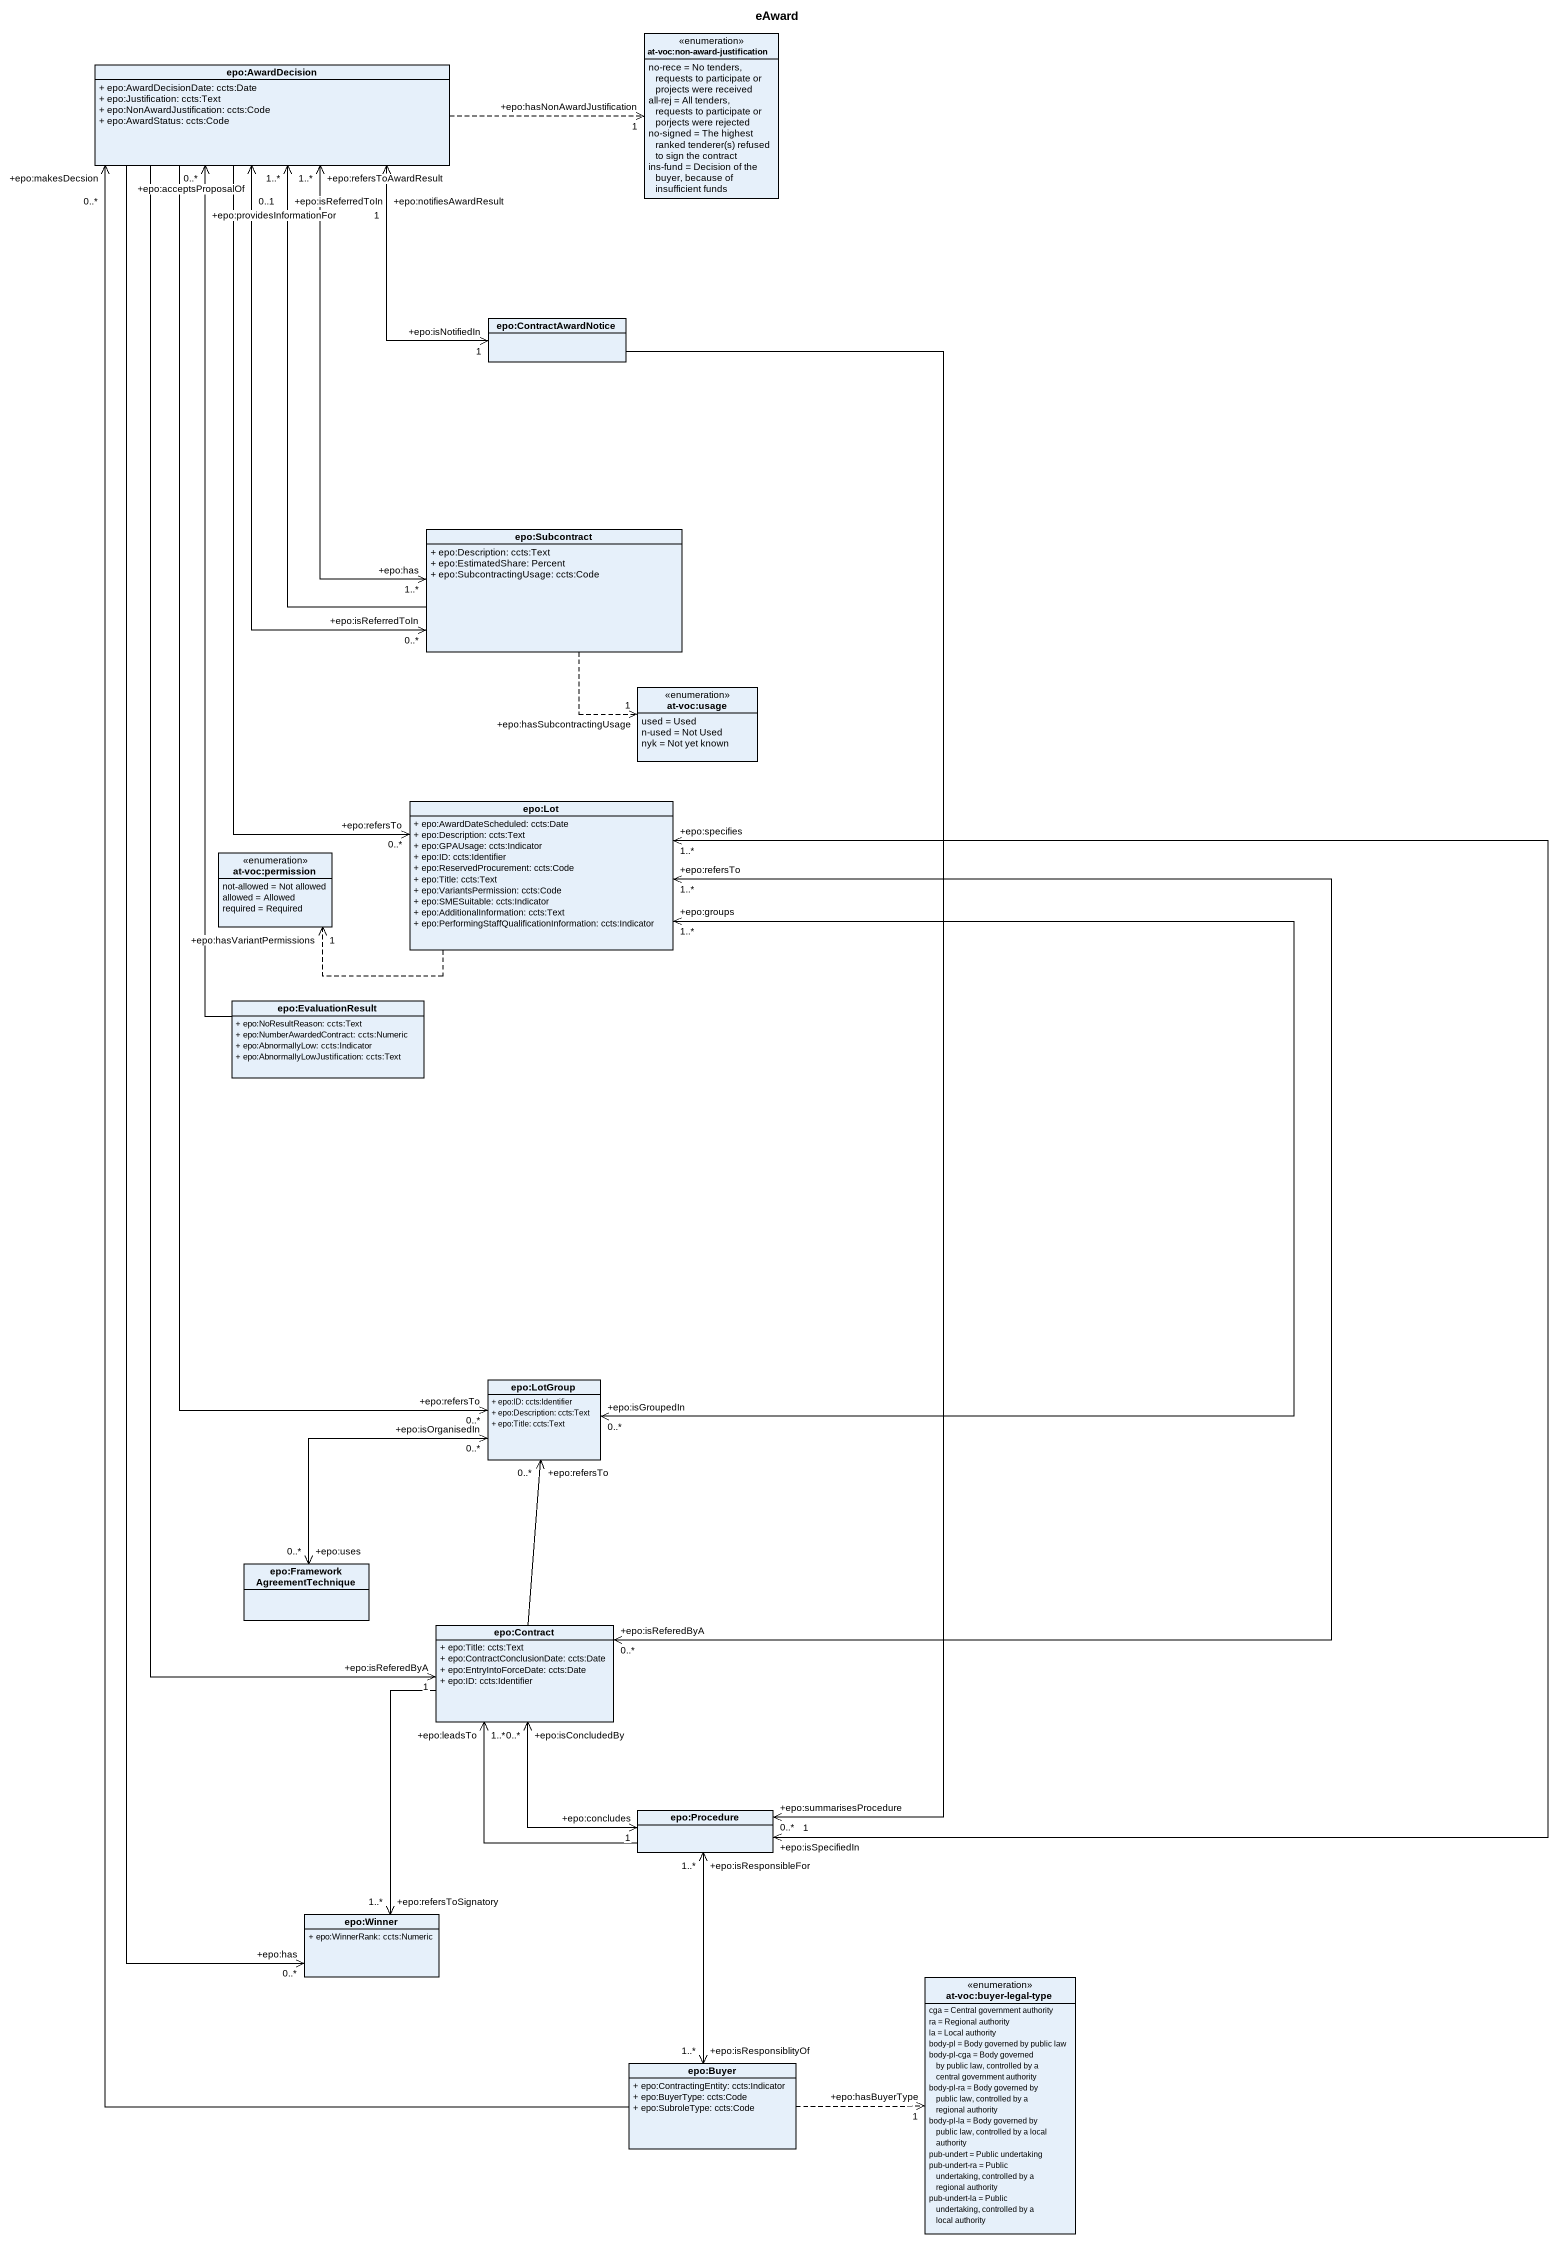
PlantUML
@startuml
title eAward
hide circle
hide empty members
skinparam classAttributeIconSize 0
enum "at-voc:non-award-justification" as at_voc_non_award {
  no-rece = No tenders, requests to participate or projects were received
  all-rej = All tenders, requests to participate or porjects were rejected
  {field} no-signed = The highest ranked tenderer(s) refused to sign the contract
  ins-fund = Decision of the buyer, because of insufficient funds
}
class "epo:AwardDecision" as epo_AwardDecision {
  + epo:AwardDecisionDate: ccts:Date
  + epo:Justification: ccts:Text
  + epo:NonAwardJustification: ccts:Code
  + epo:AwardStatus: ccts:Code
}
class "epo:ContractAwardNotice" as epo_ContractAwardNotice
class "epo:Subcontract" as epo_Subcontract {
  + epo:Description: ccts:Text
  + epo:EstimatedShare: Percent
  + epo:SubcontractingUsage: ccts:Code
}
enum "at-voc:usage" as at_voc_usage {
  used = Used
  n-used = Not Used
  nyk = Not yet known
}
class "epo:Lot" as epo_Lot {
  + epo:AwardDateScheduled: ccts:Date
  + epo:Description: ccts:Text
  + epo:GPAUsage: ccts:Indicator
  + epo:ID: ccts:Identifier
  + epo:ReservedProcurement: ccts:Code
  + epo:Title: ccts:Text
  + epo:VariantsPermission: ccts:Code
  + epo:SMESuitable: ccts:Indicator
  + epo:AdditionalInformation: ccts:Text
  + epo:PerformingStaffQualificationInformation: ccts:Indicator
}
enum "at-voc:permission" as at_voc_permission {
  not-allowed = Not allowed
  allowed = Allowed
  required = Required
}
class "epo:EvaluationResult" as epo_EvaluationResult {
  + epo:NoResultReason: ccts:Text
  + epo:NumberAwardedContract: ccts:Numeric
  + epo:AbnormallyLow: ccts:Indicator
  + epo:AbnormallyLowJustification: ccts:Text
}
class "epo:LotGroup" as epo_LotGroup {
  + epo:ID: ccts:Identifier
  + epo:Description: ccts:Text
  + epo:Title: ccts:Text
}
class "epo:FrameworkAgreementTechnique" as epo_FrameworkAgreementTechni
class "epo:Contract" as epo_Contract {
  + epo:Title: ccts:Text
  + epo:ContractConclusionDate: ccts:Date
  + epo:EntryIntoForceDate: ccts:Date
  + epo:ID: ccts:Identifier
}
class "epo:Procedure" as epo_Procedure
class "epo:Winner" as epo_Winner {
  + epo:WinnerRank: ccts:Numeric
}
enum "at-voc:buyer-legal-type" as at_voc_buyer_legal_type {
  cga = Central government authority
  ra = Regional authority
  la = Local authority
  body-pl = Body governed by public law
  body-pl-cga = Body governed by public law, controlled by a central government authority
  body-pl-ra = Body governed by public law, controlled by a regional authority
  body-pl-la = Body governed by public law, controlled by a local authority
  pub-undert = Public undertaking
  pub-undert-ra = Public undertaking, controlled by a regional authority
  pub-undert-la = Public undertaking, controlled by a local authority
}
class "epo:Buyer" as epo_Buyer {
  + epo:ContractingEntity: ccts:Indicator
  + epo:BuyerType: ccts:Code
  + epo:SubroleType: ccts:Code
}
epo_AwardDecision .right.> "+epo:hasNonAwardJustification\n1" at_voc_non_award
epo_AwardDecision --> "+epo:refersTo\n0..*" epo_Lot
epo_AwardDecision --> "+epo:refersTo\n0..*" epo_LotGroup
epo_AwardDecision --> "+epo:isReferedByA\n1" epo_Contract
epo_AwardDecision --> "+epo:has\n0..*" epo_Winner
epo_ContractAwardNotice "+epo:isNotifiedIn\n1" <-up-> "+epo:notifiesAwardResult\n1" epo_AwardDecision
epo_ContractAwardNotice --> "+epo:summarisesProcedure\n0..*" epo_Procedure
epo_Subcontract "+epo:has\n1..*" <-up-> "+epo:refersToAwardResult\n1..*" epo_AwardDecision
epo_Subcontract -up-> "+epo:isReferredToIn\n1..*" epo_AwardDecision
epo_Subcontract "+epo:isReferredToIn\n0..*" <-up-> "+epo:acceptsProposalOf\n0..1" epo_AwardDecision
epo_Subcontract ..> "+epo:hasSubcontractingUsage\n1" at_voc_usage
epo_Lot .left.> "+epo:hasVariantPermissions\n1" at_voc_permission
epo_Lot "+epo:groups\n1..*" <--> "+epo:isGroupedIn\n0..*" epo_LotGroup
epo_EvaluationResult -up-> "+epo:providesInformationFor\n0..*" epo_AwardDecision
epo_FrameworkAgreementTechni "+epo:uses\n0..*" <-up-> "+epo:isOrganisedIn\n0..*" epo_LotGroup
epo_Contract "+epo:isReferedByA\n0..*" <-up-> "+epo:refersTo\n1..*" epo_Lot
epo_Contract -up-> "+epo:refersTo\n0..*" epo_LotGroup
epo_Contract --> "+epo:refersToSignatory\n1..*" epo_Winner
epo_Procedure "+epo:isSpecifiedIn\n1" <-up-> "+epo:specifies\n1..*" epo_Lot
epo_Procedure -up-> "+epo:leadsTo\n1..*" epo_Contract
epo_Procedure "+epo:concludes\n1" <-up-> "+epo:isConcludedBy\n0..*" epo_Contract
epo_Procedure "+epo:isResponsibleFor\n1..*" <--> "+epo:isResponsiblityOf\n1..*" epo_Buyer
epo_Buyer -up-> "+epo:makesDecsion\n0..*" epo_AwardDecision
epo_Buyer .right.> "+epo:hasBuyerType\n1" at_voc_buyer_legal_type
@enduml
